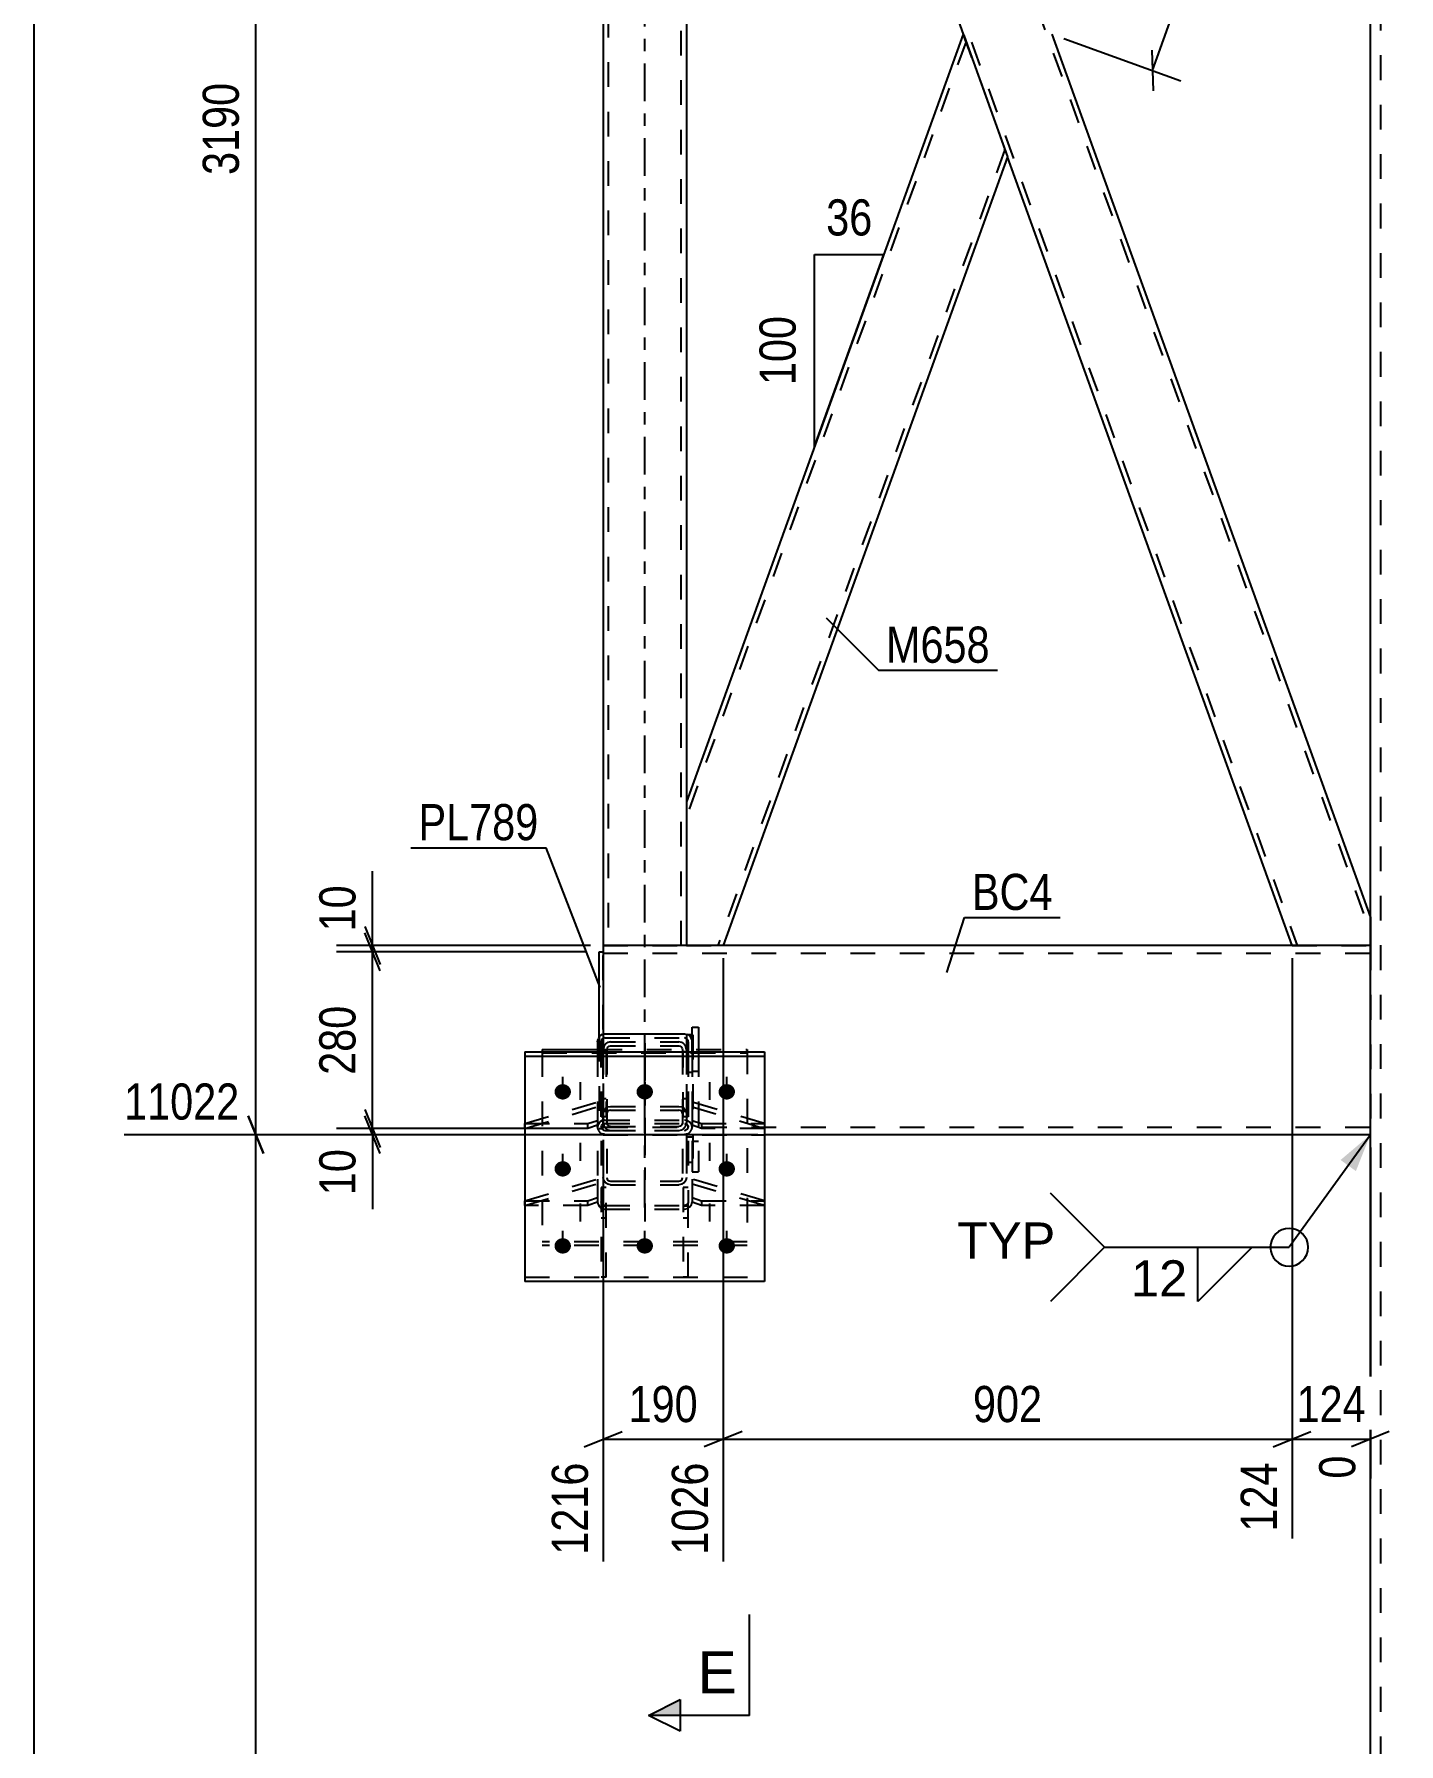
# Model space of a CAD drawing. Header units: millimetres. Extents: x -94 to 747, y -29 to 565.
# Drawn here: x 101.8 to 209.9, y 269.8 to 405.3 of the extents above; entities that cross this region are included whole.
import ezdxf

# ---------------------------------------------------------------- set-up
doc = ezdxf.new("R2010")
doc.units = ezdxf.units.MM
doc.linetypes.add('DXK_LINE_DOT2', pattern=[3.9198, 1.9599, -1.9599])
doc.linetypes.add('DXK_LINE_DOT3', pattern=[5.9187, 2.979, -0.9799, 0.9799, -0.9799])
doc.styles.add('Arial', font='ARIAL.TTF', dxfattribs={"height": 0.2})
doc.styles.add('Arial Narrow', font='ARIALN.TTF', dxfattribs={"height": 0.2})

# ---------------------------------------------------------------- blocks, each defined once
blk = doc.blocks.new('Part-708339396-31525 - 31516')
at = {"color": 7, "linetype": 'DXK_LINE_DOT2'}
for p, q in [((147.43, 325.47), (147.2, 325.42)), ((147.43, 325.47), (152.83, 325.47)), ((153.06, 325.42), (152.83, 325.47)), ((146.88, 325.07), (146.83, 324.83)), ((146.83, 324.83), (146.83, 314.7)), ((147.13, 324.83), (147.15, 324.95)), ((147.13, 324.83), (147.13, 314.7)), ((147.15, 324.95), (147.22, 325.05)), ((147.22, 325.05), (147.32, 325.12)), ((147.32, 325.12), (147.43, 325.15)), ((147.43, 325.15), (152.83, 325.15)), ((152.83, 325.15), (152.95, 325.12)), ((152.95, 325.12), (153.04, 325.05)), ((153.04, 325.05), (153.11, 324.95)), ((153.11, 324.95), (153.13, 324.83)), ((153.13, 324.83), (153.13, 314.7)), ((153.43, 324.83), (153.39, 325.07)), ((153.43, 324.83), (153.43, 314.7)), ((146.83, 319.77), (146.88, 319.99)), ((146.88, 319.99), (147.01, 320.17)), ((147.01, 320.17), (147.2, 320.3)), ((147.15, 319.88), (147.13, 319.77)), ((147.22, 319.97), (147.15, 319.88)), ((147.2, 320.3), (147.43, 320.34)), ((147.32, 320.03), (147.22, 319.97)), ((147.43, 320.06), (147.32, 320.03)), ((147.43, 320.34), (152.83, 320.34)), ((147.43, 320.06), (152.83, 320.06)), ((152.83, 320.34), (153.06, 320.3)), ((152.95, 320.03), (152.83, 320.06)), ((153.04, 319.97), (152.95, 320.03)), ((153.11, 319.88), (153.04, 319.97)), ((153.06, 320.3), (153.26, 320.17)), ((153.13, 319.77), (153.11, 319.88)), ((153.26, 320.17), (153.39, 319.99)), ((153.39, 319.99), (153.43, 319.77)), ((146.83, 319.08), (146.83, 319.07)), ((146.83, 319.07), (146.88, 318.84)), ((147.15, 318.96), (147.13, 319.08)), ((147.22, 318.86), (147.15, 318.96)), ((147.32, 318.79), (147.22, 318.86)), ((147.43, 318.76), (147.32, 318.79)), ((147.43, 318.76), (152.83, 318.76)), ((152.95, 318.79), (152.83, 318.76)), ((153.04, 318.86), (152.95, 318.79)), ((153.11, 318.96), (153.04, 318.86)), ((153.13, 319.08), (153.11, 318.96)), ((153.39, 318.84), (153.43, 319.07)), ((153.43, 319.07), (153.43, 319.08)), ((147.2, 318.49), (147.43, 318.44)), ((147.43, 318.44), (152.83, 318.44)), ((152.83, 318.44), (153.06, 318.49)), ((146.88, 314.48), (146.83, 314.7)), ((147.01, 314.3), (146.88, 314.48)), ((147.13, 314.7), (147.15, 314.59)), ((147.15, 314.59), (147.22, 314.5)), ((147.22, 314.5), (147.32, 314.44)), ((147.32, 314.44), (147.43, 314.42)), ((152.83, 314.42), (152.95, 314.44)), ((152.95, 314.44), (153.04, 314.5)), ((153.04, 314.5), (153.11, 314.59)), ((153.11, 314.59), (153.13, 314.7)), ((153.39, 314.48), (153.26, 314.3)), ((153.43, 314.7), (153.39, 314.48)), ((147.2, 314.18), (147.01, 314.3)), ((147.43, 314.14), (147.2, 314.18)), ((147.43, 314.42), (152.83, 314.42)), ((147.43, 314.14), (152.83, 314.14)), ((153.06, 314.18), (152.83, 314.14)), ((153.26, 314.3), (153.06, 314.18))]:
    blk.add_line(p, q, dxfattribs=at)
at = {"color": 7, "linetype": 'DXK_LINE_DOT3'}
blk.add_line((150.13, 325.37), (150.13, 313.82), dxfattribs=at)
at = {"color": 7, "linetype": 'DXK_LINE_DOT2'}
for centre, start, end in [((147.46, 324.85), 114.3183, 159.2401), ((152.81, 324.85), 20.7598, 65.6817), ((147.46, 319.06), 200.7598, 245.6817), ((152.81, 319.06), 294.3183, 339.2401)]:
    blk.add_arc(centre, 0.621, start, end, dxfattribs=at)
blk = doc.blocks.new('Part-708339396-31518 - 31516')
at = {"color": 7, "linetype": 'DXK_LINE_DOT2'}
for p, q in [((155.92, 477.6), (207.63, 334.15)), ((153.43, 467.39), (201.84, 333.1)), ((175.37, 405.35), (178.88, 395.62)), ((207.63, 335.33), (207.63, 333.42)), ((207.63, 333.87), (207.63, 333.1)), ((207.63, 333.42), (207.63, 333.1)), ((201.42, 333.1), (207.63, 333.1))]:
    blk.add_line(p, q, dxfattribs=at)
at = {"color": 2, "linetype": 'Continuous'}
for p, q in [((153.43, 466.21), (175.37, 405.35)), ((182.39, 405.35), (207.63, 335.33)), ((201.42, 333.1), (178.88, 395.62))]:
    blk.add_line(p, q, dxfattribs=at)
blk = doc.blocks.new('Part-708339396-31521 - 31516')
at = {"color": 7, "linetype": 'DXK_LINE_DOT3'}
blk.add_line((150.13, 323.1), (150.13, 487.6), dxfattribs=at)
at = {"color": 7, "linetype": 'DXK_LINE_DOT2'}
for p, q in [((147.23, 477.6), (147.23, 333.1)), ((153.03, 333.1), (153.03, 477.6)), ((153.43, 344.48), (153.43, 333.1)), ((146.83, 333.1), (153.43, 333.1))]:
    blk.add_line(p, q, dxfattribs=at)
at = {"color": 2, "linetype": 'Continuous'}
for p, q in [((146.83, 474.52), (146.83, 333.1)), ((153.43, 466.21), (153.43, 344.48))]:
    blk.add_line(p, q, dxfattribs=at)
blk = doc.blocks.new('Part-708339396-31527 - 31516')
at = {"color": 2, "linetype": 'Continuous'}
for p, q in [((175.37, 405.35), (153.43, 344.48)), ((175.8, 404.17), (175.37, 405.35)), ((175.8, 404.17), (178.88, 395.62)), ((178.88, 395.62), (156.34, 333.1)), ((153.43, 344.48), (153.43, 333.1))]:
    blk.add_line(p, q, dxfattribs=at)
at = {"color": 7, "linetype": 'DXK_LINE_DOT2'}
for p, q in [((175.41, 405.26), (175.8, 404.17)), ((175.59, 404.76), (153.43, 343.3)), ((178.67, 396.21), (155.92, 333.1)), ((178.67, 396.21), (178.65, 396.25)), ((153.43, 333.1), (156.34, 333.1))]:
    blk.add_line(p, q, dxfattribs=at)
blk = doc.blocks.new('Part-708339396-31543 - 31516')
at = {"color": 2, "linetype": 'Continuous'}
for p, q in [((146.38, 325.46), (146.43, 325.71)), ((146.38, 325.46), (146.38, 324.66)), ((146.75, 326.05), (146.98, 326.1)), ((146.98, 326.1), (153.28, 326.1)), ((153.28, 326.1), (153.51, 326.05)), ((153.84, 325.71), (153.88, 325.46))]:
    blk.add_line(p, q, dxfattribs=at)
at = {"color": 7, "linetype": 'DXK_LINE_DOT2'}
for p, q in [((146.7, 325.59), (146.68, 325.46)), ((146.68, 325.46), (146.68, 312.78)), ((146.77, 325.69), (146.7, 325.59)), ((146.87, 325.76), (146.77, 325.69)), ((146.98, 325.78), (146.87, 325.76)), ((146.98, 325.78), (153.28, 325.78)), ((153.4, 325.76), (153.28, 325.78)), ((153.49, 325.69), (153.4, 325.76)), ((153.56, 325.59), (153.49, 325.69)), ((153.58, 325.46), (153.56, 325.59)), ((153.58, 325.46), (153.58, 312.78)), ((153.88, 325.46), (153.88, 312.78)), ((146.38, 324.66), (146.38, 312.78)), ((146.43, 318.91), (146.38, 318.7)), ((146.43, 318.51), (146.38, 318.76)), ((146.56, 319.1), (146.43, 318.91)), ((146.75, 319.22), (146.56, 319.1)), ((146.68, 318.7), (146.7, 318.81)), ((146.68, 318.76), (146.7, 318.64)), ((146.7, 318.81), (146.77, 318.9)), ((146.7, 318.64), (146.77, 318.53)), ((146.98, 319.26), (146.75, 319.22)), ((146.77, 318.9), (146.87, 318.96)), ((146.77, 318.53), (146.87, 318.46)), ((146.87, 318.96), (146.98, 318.98)), ((146.98, 319.26), (153.28, 319.26)), ((146.98, 318.98), (153.28, 318.98)), ((153.51, 319.22), (153.28, 319.26)), ((153.28, 318.98), (153.4, 318.96)), ((153.4, 318.96), (153.49, 318.9)), ((153.4, 318.46), (153.49, 318.53)), ((153.49, 318.9), (153.56, 318.81)), ((153.49, 318.53), (153.56, 318.64)), ((153.71, 319.1), (153.51, 319.22)), ((153.56, 318.81), (153.58, 318.7)), ((153.56, 318.64), (153.58, 318.76)), ((153.84, 318.91), (153.71, 319.1)), ((153.88, 318.7), (153.84, 318.91)), ((153.88, 318.76), (153.84, 318.51)), ((146.98, 318.12), (146.75, 318.17)), ((146.87, 318.46), (146.98, 318.44)), ((146.98, 318.44), (153.28, 318.44)), ((146.98, 318.12), (153.28, 318.12)), ((153.28, 318.44), (153.4, 318.46)), ((153.51, 318.17), (153.28, 318.12)), ((146.38, 312.78), (146.43, 312.56)), ((146.43, 312.56), (146.56, 312.38)), ((146.56, 312.38), (146.75, 312.26)), ((146.7, 312.67), (146.68, 312.78)), ((146.77, 312.58), (146.7, 312.67)), ((146.75, 312.26), (146.98, 312.21)), ((146.87, 312.52), (146.77, 312.58)), ((146.98, 312.5), (146.87, 312.52)), ((146.98, 312.5), (153.28, 312.5)), ((146.98, 312.21), (153.28, 312.21)), ((153.4, 312.52), (153.28, 312.5)), ((153.28, 312.21), (153.51, 312.26)), ((153.49, 312.58), (153.4, 312.52)), ((153.56, 312.67), (153.49, 312.58)), ((153.51, 312.26), (153.71, 312.38)), ((153.58, 312.78), (153.56, 312.67)), ((153.71, 312.38), (153.84, 312.56)), ((153.84, 312.56), (153.88, 312.78))]:
    blk.add_line(p, q, dxfattribs=at)
at = {"color": 7, "linetype": 'DXK_LINE_DOT3'}
blk.add_line((150.13, 312.32), (150.13, 325.53), dxfattribs=at)
at = {"color": 2, "linetype": 'Continuous'}
for centre, start, end in [((147.01, 325.49), 114.3199, 159.2416), ((153.26, 325.49), 20.7584, 65.6801)]:
    blk.add_arc(centre, 0.621, start, end, dxfattribs=at)
at = {"color": 7, "linetype": 'DXK_LINE_DOT2'}
for centre, start, end in [((147.01, 318.73), 200.7584, 245.6801), ((153.26, 318.73), 294.3199, 339.2416)]:
    blk.add_arc(centre, 0.621, start, end, dxfattribs=at)
blk = doc.blocks.new('Part-708339396-31545 - 31516')
at = {"color": 2, "linetype": 'Continuous'}
for p, q in [((140.63, 324.66), (140.63, 306.47)), ((140.63, 324.66), (159.63, 324.66)), ((140.63, 324.32), (159.63, 324.32)), ((159.63, 324.66), (159.63, 306.47)), ((159.63, 306.47), (140.63, 306.47))]:
    blk.add_line(p, q, dxfattribs=at)
at = {"color": 7, "linetype": 'DXK_LINE_DOT2'}
blk.add_line((140.63, 306.81), (159.63, 306.81), dxfattribs=at)
blk = doc.blocks.new('Part-708339396-31548 - 31516')
at = {"color": 2, "linetype": 'Continuous'}
for q in [(142.01, 324.66), (146.38, 324.87)]:
    blk.add_line((142.01, 324.87), q, dxfattribs=at)
at = {"color": 7, "linetype": 'DXK_LINE_DOT2'}
for p, q in [((142.01, 324.66), (142.01, 309.33)), ((142.01, 324.6), (158.26, 324.6)), ((146.38, 324.87), (158.26, 324.87)), ((158.26, 324.87), (158.26, 309.33)), ((158.26, 309.6), (142.01, 309.6)), ((158.26, 309.33), (142.01, 309.33))]:
    blk.add_line(p, q, dxfattribs=at)
blk = doc.blocks.new('Part-708339396-31563 - 31516')
at = {"color": 2, "linetype": 'Continuous'}
for p, q in [((153.88, 324.66), (153.88, 326.63)), ((153.88, 326.63), (154.38, 326.63)), ((154.38, 326.63), (154.38, 324.66))]:
    blk.add_line(p, q, dxfattribs=at)
at = {"color": 7, "linetype": 'DXK_LINE_DOT2'}
for p, q in [((153.88, 324.66), (153.88, 315.16)), ((154.38, 324.66), (154.38, 315.16)), ((153.88, 323.15), (154.38, 323.15)), ((153.88, 317.59), (154.38, 317.59)), ((153.88, 315.16), (154.38, 315.16))]:
    blk.add_line(p, q, dxfattribs=at)
blk = doc.blocks.new('Part-708339396-31564 - 31516')
at = {"color": 7, "linetype": 'DXK_LINE_DOT2'}
for p, q in [((153.93, 326.02), (153.43, 326.02)), ((153.43, 326.02), (153.43, 315.9)), ((153.93, 326.02), (153.93, 315.9)), ((153.43, 323.05), (153.93, 323.05)), ((153.43, 317.93), (153.93, 317.93)), ((153.93, 315.9), (153.43, 315.9))]:
    blk.add_line(p, q, dxfattribs=at)
blk = doc.blocks.new('Part-708339396-31585 - 31516')
at = {"color": 2, "linetype": 'Continuous'}
for p, q in [((146.53, 325.87), (146.53, 332.6)), ((146.53, 332.6), (146.83, 332.6))]:
    blk.add_line(p, q, dxfattribs=at)
at = {"color": 7, "linetype": 'DXK_LINE_DOT2'}
for p, q in [((146.83, 318.6), (146.83, 332.6)), ((146.53, 325.87), (146.53, 318.6)), ((146.53, 318.6), (146.83, 318.6))]:
    blk.add_line(p, q, dxfattribs=at)
blk = doc.blocks.new('Part-708339396-31586 - 31516')
at = {"color": 2, "linetype": 'Continuous'}
for p, q in [((207.63, 333.1), (146.83, 333.1)), ((146.83, 333.1), (146.83, 326.07)), ((207.63, 318.1), (159.63, 318.1))]:
    blk.add_line(p, q, dxfattribs=at)
at = {"color": 7, "linetype": 'DXK_LINE_DOT2'}
for p, q in [((146.83, 332.5), (207.63, 332.5)), ((207.63, 333.1), (207.63, 318.1)), ((146.83, 326.07), (146.83, 318.1)), ((146.83, 318.7), (146.83, 318.74)), ((146.83, 318.7), (207.63, 318.7)), ((146.83, 318.1), (159.63, 318.1))]:
    blk.add_line(p, q, dxfattribs=at)
blk = doc.blocks.new('Part-708339396-31587 - 31516')
at = {"color": 2, "linetype": 'Continuous'}
blk.add_line((207.63, 155.74), (207.63, 493.83), dxfattribs=at)
at = {"color": 7, "linetype": 'DXK_LINE_DOT2'}
blk.add_line((208.43, 493.83), (208.43, 155.74), dxfattribs=at)
blk = doc.blocks.new('Part-708339396-31588 - 31516')
at = {"color": 7, "linetype": 'DXK_LINE_DOT2'}
for p, q in [((153.88, 320.69), (153.88, 318.86)), ((159.63, 318.98), (153.88, 320.69)), ((153.88, 320.31), (159.63, 318.6)), ((153.88, 319.24), (154.63, 318.98)), ((154.63, 318.6), (153.88, 318.86)), ((154.63, 318.98), (159.63, 318.98)), ((154.63, 318.98), (154.63, 318.6)), ((159.63, 318.6), (154.63, 318.6)), ((159.63, 318.98), (159.63, 318.6))]:
    blk.add_line(p, q, dxfattribs=at)
blk = doc.blocks.new('Part-708339396-31589 - 31516')
at = {"color": 7, "linetype": 'DXK_LINE_DOT2'}
for p, q in [((153.88, 314.58), (153.88, 312.75)), ((159.63, 312.87), (153.88, 314.58)), ((153.88, 314.21), (159.63, 312.5)), ((153.88, 313.13), (154.63, 312.87)), ((154.63, 312.5), (153.88, 312.75)), ((154.63, 312.87), (159.63, 312.87)), ((154.63, 312.87), (154.63, 312.5)), ((159.63, 312.5), (154.63, 312.5)), ((159.63, 312.87), (159.63, 312.5))]:
    blk.add_line(p, q, dxfattribs=at)
blk = doc.blocks.new('Part-708339396-31590 - 31516')
at = {"color": 7, "linetype": 'DXK_LINE_DOT2'}
for p, q in [((140.63, 318.98), (146.38, 320.69)), ((140.63, 318.6), (146.38, 320.31)), ((146.38, 320.69), (146.38, 318.86)), ((140.63, 318.6), (140.63, 318.98)), ((140.63, 318.98), (145.63, 318.98)), ((145.63, 318.6), (140.63, 318.6)), ((145.63, 318.98), (146.38, 319.24)), ((145.63, 318.6), (145.63, 318.98)), ((146.38, 318.86), (145.63, 318.6))]:
    blk.add_line(p, q, dxfattribs=at)
blk = doc.blocks.new('Part-708339396-31591 - 31516')
at = {"color": 7, "linetype": 'DXK_LINE_DOT2'}
for p, q in [((140.63, 312.87), (146.38, 314.58)), ((146.38, 314.58), (146.38, 312.75)), ((140.63, 312.5), (146.38, 314.21)), ((145.63, 312.87), (146.38, 313.13)), ((140.63, 312.5), (140.63, 312.87)), ((140.63, 312.87), (145.63, 312.87)), ((145.63, 312.5), (140.63, 312.5)), ((145.63, 312.5), (145.63, 312.87)), ((146.38, 312.75), (145.63, 312.5))]:
    blk.add_line(p, q, dxfattribs=at)
blk = doc.blocks.new('Part-708339396-31592 - 31516')
at = {"color": 2, "linetype": 'Continuous'}
blk.add_line((153.58, 324.66), (153.18, 324.66), dxfattribs=at)
at = {"color": 7, "linetype": 'DXK_LINE_DOT2'}
for p, q in [((153.18, 319.52), (153.18, 324.66)), ((153.58, 324.66), (153.58, 319.52)), ((153.18, 320.97), (153.58, 320.97)), ((153.18, 319.97), (153.58, 319.97)), ((153.58, 319.52), (153.18, 319.52))]:
    blk.add_line(p, q, dxfattribs=at)
blk = doc.blocks.new('Part-708339396-31593 - 31516')
at = {"color": 2, "linetype": 'Continuous'}
blk.add_line((147.08, 324.66), (146.68, 324.66), dxfattribs=at)
at = {"color": 7, "linetype": 'DXK_LINE_DOT2'}
for p, q in [((146.68, 319.52), (146.68, 324.66)), ((147.08, 324.66), (147.08, 319.52)), ((146.68, 320.97), (147.08, 320.97)), ((146.68, 319.97), (147.08, 319.97)), ((147.08, 319.52), (146.68, 319.52))]:
    blk.add_line(p, q, dxfattribs=at)
blk = doc.blocks.new('Part-708339396-31594 - 31516')
at = {"color": 7, "linetype": 'DXK_LINE_DOT2'}
for p, q in [((153.18, 313.92), (153.18, 306.81)), ((153.58, 313.92), (153.18, 313.92)), ((153.58, 306.81), (153.58, 313.92)), ((153.18, 312.47), (153.58, 312.47)), ((153.18, 311.51), (153.58, 311.51)), ((153.58, 306.81), (153.18, 306.81))]:
    blk.add_line(p, q, dxfattribs=at)
blk = doc.blocks.new('Part-708339396-31595 - 31516')
at = {"color": 7, "linetype": 'DXK_LINE_DOT2'}
for p, q in [((146.68, 313.92), (146.68, 306.81)), ((147.08, 313.92), (146.68, 313.92)), ((147.08, 306.81), (147.08, 313.92)), ((146.68, 312.47), (147.08, 312.47)), ((146.68, 311.51), (147.08, 311.51)), ((147.08, 306.81), (146.68, 306.81))]:
    blk.add_line(p, q, dxfattribs=at)
blk = doc.blocks.new('Bolt-708339396-31632 - 31516')
at = {"linetype": 'Continuous'}
for points in [[(143.63, 322.11), (143.77, 322.1), (143.9, 322.06), (144.01, 322), (144.12, 321.91), (144.19, 321.81), (144.25, 321.69), (144.28, 321.57), (144.28, 321.44), (144.25, 321.31), (144.19, 321.2), (144.12, 321.09), (144.01, 321.01), (143.9, 320.95), (143.77, 320.91), (143.63, 320.89), (143.5, 320.91), (143.37, 320.95), (143.25, 321.01), (143.15, 321.09), (143.07, 321.2), (143.01, 321.31), (142.99, 321.44), (142.99, 321.57), (143.01, 321.69), (143.07, 321.81), (143.15, 321.91), (143.25, 322), (143.37, 322.06), (143.5, 322.1)], [(150.13, 322.11), (150.27, 322.1), (150.4, 322.06), (150.51, 322), (150.62, 321.91), (150.69, 321.81), (150.75, 321.69), (150.78, 321.57), (150.78, 321.44), (150.75, 321.31), (150.69, 321.2), (150.62, 321.09), (150.51, 321.01), (150.4, 320.95), (150.27, 320.91), (150.13, 320.89), (150, 320.91), (149.87, 320.95), (149.75, 321.01), (149.65, 321.09), (149.57, 321.2), (149.51, 321.31), (149.49, 321.44), (149.49, 321.57), (149.51, 321.69), (149.57, 321.81), (149.65, 321.91), (149.75, 322), (149.87, 322.06), (150, 322.1)], [(156.63, 322.11), (156.77, 322.1), (156.9, 322.06), (157.01, 322), (157.12, 321.91), (157.19, 321.81), (157.25, 321.69), (157.28, 321.57), (157.28, 321.44), (157.25, 321.31), (157.19, 321.2), (157.12, 321.09), (157.01, 321.01), (156.9, 320.95), (156.77, 320.91), (156.63, 320.89), (156.5, 320.91), (156.37, 320.95), (156.25, 321.01), (156.15, 321.09), (156.07, 321.2), (156.01, 321.31), (155.99, 321.44), (155.99, 321.57), (156.01, 321.69), (156.07, 321.81), (156.15, 321.91), (156.25, 322), (156.37, 322.06), (156.5, 322.1)], [(143.63, 316.01), (143.77, 315.99), (143.9, 315.95), (144.01, 315.89), (144.12, 315.8), (144.19, 315.7), (144.25, 315.58), (144.28, 315.46), (144.28, 315.33), (144.25, 315.21), (144.19, 315.09), (144.12, 314.99), (144.01, 314.9), (143.9, 314.84), (143.77, 314.8), (143.63, 314.78), (143.5, 314.8), (143.37, 314.84), (143.25, 314.9), (143.15, 314.99), (143.07, 315.09), (143.01, 315.21), (142.99, 315.33), (142.99, 315.46), (143.01, 315.58), (143.07, 315.7), (143.15, 315.8), (143.25, 315.89), (143.37, 315.95), (143.5, 315.99)], [(156.63, 316.01), (156.77, 315.99), (156.9, 315.95), (157.01, 315.89), (157.12, 315.8), (157.19, 315.7), (157.25, 315.58), (157.28, 315.46), (157.28, 315.33), (157.25, 315.21), (157.19, 315.09), (157.12, 314.99), (157.01, 314.9), (156.9, 314.84), (156.77, 314.8), (156.63, 314.78), (156.5, 314.8), (156.37, 314.84), (156.25, 314.9), (156.15, 314.99), (156.07, 315.09), (156.01, 315.21), (155.99, 315.33), (155.99, 315.46), (156.01, 315.58), (156.07, 315.7), (156.15, 315.8), (156.25, 315.89), (156.37, 315.95), (156.5, 315.99)], [(143.63, 309.9), (143.77, 309.88), (143.9, 309.85), (144.01, 309.78), (144.12, 309.7), (144.19, 309.59), (144.25, 309.48), (144.28, 309.35), (144.28, 309.22), (144.25, 309.1), (144.19, 308.98), (144.12, 308.88), (144.01, 308.79), (143.9, 308.73), (143.77, 308.69), (143.63, 308.68), (143.5, 308.69), (143.37, 308.73), (143.25, 308.79), (143.15, 308.88), (143.07, 308.98), (143.01, 309.1), (142.99, 309.22), (142.99, 309.35), (143.01, 309.48), (143.07, 309.59), (143.15, 309.7), (143.25, 309.78), (143.37, 309.85), (143.5, 309.88)], [(150.13, 309.9), (150.27, 309.88), (150.4, 309.85), (150.51, 309.78), (150.62, 309.7), (150.69, 309.59), (150.75, 309.48), (150.78, 309.35), (150.78, 309.22), (150.75, 309.1), (150.69, 308.98), (150.62, 308.88), (150.51, 308.79), (150.4, 308.73), (150.27, 308.69), (150.13, 308.68), (150, 308.69), (149.87, 308.73), (149.75, 308.79), (149.65, 308.88), (149.57, 308.98), (149.51, 309.1), (149.49, 309.22), (149.49, 309.35), (149.51, 309.48), (149.57, 309.59), (149.65, 309.7), (149.75, 309.78), (149.87, 309.85), (150, 309.88)], [(156.63, 309.9), (156.77, 309.88), (156.9, 309.85), (157.01, 309.78), (157.12, 309.7), (157.19, 309.59), (157.25, 309.48), (157.28, 309.35), (157.28, 309.22), (157.25, 309.1), (157.19, 308.98), (157.12, 308.88), (157.01, 308.79), (156.9, 308.73), (156.77, 308.69), (156.63, 308.68), (156.5, 308.69), (156.37, 308.73), (156.25, 308.79), (156.15, 308.88), (156.07, 308.98), (156.01, 309.1), (155.99, 309.22), (155.99, 309.35), (156.01, 309.48), (156.07, 309.59), (156.15, 309.7), (156.25, 309.78), (156.37, 309.85), (156.5, 309.88)]]:
    blk.add_hatch(color=1, dxfattribs=at).paths.add_polyline_path(points)
at = {"color": 1, "linetype": 'Continuous'}
for p, q in [((143.63, 320.9), (143.63, 322.7)), ((150.13, 320.9), (150.13, 322.7)), ((156.63, 320.9), (156.63, 322.7)), ((143.63, 314.8), (143.63, 316.59)), ((156.63, 314.8), (156.63, 316.59)), ((143.63, 308.69), (143.63, 310.48)), ((150.13, 308.69), (150.13, 310.48)), ((156.63, 308.69), (156.63, 310.48))]:
    blk.add_line(p, q, dxfattribs=at)
blk = doc.blocks.new('Bolt-708339396-31635 - 31516')
at = {"color": 1, "linetype": 'DXK_LINE_DOT2'}
for p, q in [((145.01, 322.28), (145.01, 320.86)), ((150.13, 322.28), (150.13, 320.86)), ((155.26, 322.28), (155.26, 320.86)), ((145.01, 317.46), (145.01, 316.04)), ((155.26, 317.46), (155.26, 316.04)), ((145.01, 312.64), (145.01, 311.22)), ((150.13, 312.64), (150.13, 311.22)), ((155.26, 312.64), (155.26, 311.22))]:
    blk.add_line(p, q, dxfattribs=at)
blk = doc.blocks.new('StraightDimension-708339396-33671 - 31516')
at = {"color": 7, "linetype": 'Continuous'}
for p, q in [((156.34, 332.1), (156.34, 284.26)), ((146.83, 317.7), (146.83, 284.26)), ((145.33, 293.37), (148.33, 294.57)), ((157.84, 294.57), (154.84, 293.37)), ((146.83, 293.97), (156.34, 293.97))]:
    blk.add_line(p, q, dxfattribs=at)
at = {"color": 0}
blk.add_wipeout([(154.93, 294.72), (154.93, 298.92), (148.25, 298.92), (148.25, 294.72)], dxfattribs=at)
at = {"color": 0, "linetype": 'Continuous'}
for points in [[(146.23, 292.72), (142.03, 292.72), (142.03, 284.21), (146.23, 284.21)], [(155.74, 292.72), (151.54, 292.72), (151.54, 284.21), (155.74, 284.21)]]:
    blk.add_wipeout(points, dxfattribs=at)
at = {"color": 3, "style": 'Arial Narrow'}
blk.add_text('190', height=2.863, dxfattribs=at).set_placement((148.85, 295.32))
at = {"color": 3, "linetype": 'Continuous', "style": 'Arial Narrow'}
for s, p in [('1216', (145.63, 284.81)), ('1026', (155.14, 284.81))]:
    blk.add_text(s, height=2.863, rotation=90.0002, dxfattribs=at).set_placement(p)
blk = doc.blocks.new('StraightDimension-708339396-33618 - 31516')
at = {"color": 7, "linetype": 'Continuous'}
for p, q in [((119.32, 318.1), (119.32, 477.6)), ((118.72, 319.6), (119.92, 316.6)), ((159.08, 318.1), (108.88, 318.1))]:
    blk.add_line(p, q, dxfattribs=at)
at = {"color": 0}
blk.add_wipeout([(118.57, 402.1), (114.37, 402.1), (114.37, 393.59), (118.57, 393.59)], dxfattribs=at)
at = {"color": 3, "style": 'Arial Narrow'}
blk.add_text('3190', height=2.863, rotation=90.0002, dxfattribs=at).set_placement((117.97, 394.19))
blk = doc.blocks.new('StraightDimension-708339396-33619 - 31516')
at = {"color": 7, "linetype": 'Continuous'}
for p, q in [((119.92, 316.6), (118.72, 319.6)), ((159.08, 318.1), (108.88, 318.1)), ((119.32, 0.14), (119.32, 318.1))]:
    blk.add_line(p, q, dxfattribs=at)
at = {"color": 0, "linetype": 'Continuous'}
blk.add_wipeout([(118.62, 318.7), (118.62, 322.9), (108.28, 322.9), (108.28, 318.7)], dxfattribs=at)
at = {"color": 3, "linetype": 'Continuous', "style": 'Arial Narrow'}
blk.add_text('11022', height=2.863, dxfattribs=at).set_placement((108.88, 319.3))
blk = doc.blocks.new('StraightDimension-708339396-33669 - 31516')
at = {"color": 7, "linetype": 'Continuous'}
for p, q in [((201.42, 332.1), (201.42, 286.09)), ((207.63, 317.1), (207.63, 290.84)), ((199.92, 293.37), (202.92, 294.57)), ((209.13, 294.57), (206.13, 293.37)), ((201.42, 293.97), (207.63, 293.97))]:
    blk.add_line(p, q, dxfattribs=at)
at = {"color": 0}
blk.add_wipeout([(207.87, 294.72), (207.87, 298.92), (201.18, 298.92), (201.18, 294.72)], dxfattribs=at)
at = {"color": 0, "linetype": 'Continuous'}
blk.add_wipeout([(207.03, 293.27), (202.83, 293.27), (202.83, 290.24), (207.03, 290.24)], dxfattribs=at)
at = {"color": 3, "style": 'Arial Narrow'}
blk.add_text('124', height=2.863, dxfattribs=at).set_placement((201.78, 295.32))
at = {"color": 3, "linetype": 'Continuous', "style": 'Arial Narrow'}
blk.add_text('0', height=2.86, rotation=90.0002, dxfattribs=at).set_placement((206.43, 290.84))
blk = doc.blocks.new('StraightDimension-708339396-33670 - 31516')
at = {"color": 7, "linetype": 'Continuous'}
for p, q in [((156.34, 332.1), (156.34, 284.26)), ((201.42, 332.1), (201.42, 286.09)), ((157.84, 294.57), (154.84, 293.37)), ((199.92, 293.37), (202.92, 294.57)), ((156.34, 293.97), (201.42, 293.97))]:
    blk.add_line(p, q, dxfattribs=at)
at = {"color": 0}
blk.add_wipeout([(182.22, 294.72), (182.22, 298.92), (175.54, 298.92), (175.54, 294.72)], dxfattribs=at)
at = {"color": 3, "style": 'Arial Narrow'}
blk.add_text('902', height=2.863, dxfattribs=at).set_placement((176.14, 295.32))
at = {"color": 0, "linetype": 'Continuous'}
blk.add_wipeout([(200.82, 292.72), (196.62, 292.72), (196.62, 286.04), (200.82, 286.04)], dxfattribs=at)
at = {"color": 3, "linetype": 'Continuous', "style": 'Arial Narrow'}
blk.add_text('124', height=2.863, rotation=90.0002, dxfattribs=at).set_placement((200.22, 286.64))
blk = doc.blocks.new('StraightDimension-708339396-33796 - 31516')
at = {"color": 7, "linetype": 'Continuous'}
for p, q in [((208.57, 475.03), (217.86, 471.68)), ((215.66, 470.88), (215.55, 474.11)), ((190.36, 402.47), (215.6, 472.49)), ((183.33, 405.01), (192.62, 401.66)), ((190.3, 404.09), (190.42, 400.86))]:
    blk.add_line(p, q, dxfattribs=at)
at = {"color": 0}
blk.add_wipeout([(203.72, 441.74), (199.77, 443.17), (196.88, 435.16), (200.83, 433.73)], dxfattribs=at)
at = {"color": 3, "style": 'Arial Narrow'}
blk.add_text('1489', height=2.863, rotation=70.1759, dxfattribs=at).set_placement((200.47, 434.5))
blk = doc.blocks.new('AngleDimension-708339396-33829 - 31516')
at = {"color": 7, "linetype": 'Continuous'}
for p, q in [((163.59, 387.89), (169.08, 387.89)), ((163.59, 372.65), (169.08, 387.89)), ((163.59, 372.65), (163.59, 387.89)), ((166.03, 379.43), (169.08, 387.89))]:
    blk.add_line(p, q, dxfattribs=at)
at = {"color": 0}
for points in [[(168.76, 388.79), (168.76, 392.99), (163.91, 392.99), (163.91, 388.79)], [(162.69, 383.61), (158.49, 383.61), (158.49, 376.93), (162.69, 376.93)]]:
    blk.add_wipeout(points, dxfattribs=at)
at = {"color": 3, "style": 'Arial Narrow'}
blk.add_text('36', height=2.863, dxfattribs=at).set_placement((164.51, 389.39))
blk.add_text('100', height=2.863, rotation=90.0002, dxfattribs=at).set_placement((162.09, 377.53))
blk = doc.blocks.new('StraightDimension-708339396-33920 - 31516')
at = {"color": 7, "linetype": 'Continuous'}
blk.add_line((101.76, -1.11), (101.76, 514.61), dxfattribs=at)
blk = doc.blocks.new('StraightDimension-708339396-34072 - 31516')
at = {"color": 7, "linetype": 'Continuous'}
for p, q in [((128.56, 333.1), (128.56, 339)), ((128.56, 333.1), (128.56, 339)), ((127.96, 334.6), (129.16, 331.6)), ((129.16, 331.1), (127.96, 334.1)), ((145.83, 333.1), (125.71, 333.1)), ((145.53, 332.6), (125.71, 332.6)), ((128.56, 332.6), (128.56, 333.1))]:
    blk.add_line(p, q, dxfattribs=at)
at = {"color": 0}
blk.add_wipeout([(127.81, 338.48), (123.61, 338.48), (123.61, 333.62), (127.81, 333.62)], dxfattribs=at)
at = {"color": 3, "style": 'Arial Narrow'}
blk.add_text('10', height=2.863, rotation=90.0002, dxfattribs=at).set_placement((127.21, 334.22))
blk = doc.blocks.new('StraightDimension-708339396-34073 - 31516')
at = {"color": 7, "linetype": 'Continuous'}
for p, q in [((129.16, 331.1), (127.96, 334.1)), ((145.53, 332.6), (125.71, 332.6)), ((128.56, 318.6), (128.56, 332.6)), ((127.96, 320.1), (129.16, 317.1)), ((145.53, 318.6), (125.71, 318.6))]:
    blk.add_line(p, q, dxfattribs=at)
at = {"color": 0}
blk.add_wipeout([(127.81, 328.94), (123.61, 328.94), (123.61, 322.25), (127.81, 322.25)], dxfattribs=at)
at = {"color": 3, "style": 'Arial Narrow'}
blk.add_text('280', height=2.863, rotation=90.0002, dxfattribs=at).set_placement((127.21, 322.85))
blk = doc.blocks.new('StraightDimension-708339396-34074 - 31516')
at = {"color": 7, "linetype": 'Continuous'}
for p, q in [((127.96, 320.1), (129.16, 317.1)), ((145.53, 318.6), (125.71, 318.6)), ((129.16, 316.6), (127.96, 319.6)), ((128.56, 318.1), (128.56, 318.6)), ((145.83, 318.1), (125.71, 318.1)), ((128.56, 318.1), (128.56, 312.19)), ((128.56, 318.1), (128.56, 312.19))]:
    blk.add_line(p, q, dxfattribs=at)
at = {"color": 0}
blk.add_wipeout([(127.81, 317.57), (123.61, 317.57), (123.61, 312.71), (127.81, 312.71)], dxfattribs=at)
at = {"color": 3, "style": 'Arial Narrow'}
blk.add_text('10', height=2.863, rotation=90.0002, dxfattribs=at).set_placement((127.21, 313.31))
blk = doc.blocks.new('Mark-708339396-34013 - 31516')
at = {"color": 0}
blk.add_wipeout([(177.48, 355.52), (177.48, 358.52), (169.25, 358.52), (169.25, 355.52)], dxfattribs=at)
blk.add_wipeout([(177.48, 355.52), (177.48, 358.52), (169.25, 358.52), (169.25, 355.52)], dxfattribs=at)
at = {"color": 30, "linetype": 'Continuous'}
for p, q in [((164.51, 359.09), (168.65, 354.92)), ((168.65, 354.92), (178.08, 354.92))]:
    blk.add_line(p, q, dxfattribs=at)
at = {"color": 3, "style": 'Arial Narrow'}
blk.add_text('M658', height=2.863, dxfattribs=at).set_placement((169.25, 355.52))
blk = doc.blocks.new('Mark-708339396-34159 - 31516')
at = {"color": 0}
blk.add_wipeout([(182.45, 335.92), (182.45, 338.92), (176.06, 338.92), (176.06, 335.92)], dxfattribs=at)
blk.add_wipeout([(182.45, 335.92), (182.45, 338.92), (176.06, 338.92), (176.06, 335.92)], dxfattribs=at)
at = {"color": 30, "linetype": 'Continuous'}
for p, q in [((174.08, 330.97), (175.46, 335.32)), ((175.46, 335.32), (183.05, 335.32))]:
    blk.add_line(p, q, dxfattribs=at)
at = {"color": 3, "style": 'Arial Narrow'}
blk.add_text('BC4', height=2.863, dxfattribs=at).set_placement((176.06, 335.92))
blk = doc.blocks.new('Mark-708339396-34165 - 31516')
at = {"color": 0}
blk.add_wipeout([(141.72, 341.45), (141.72, 344.45), (132.21, 344.45), (132.21, 341.45)], dxfattribs=at)
blk.add_wipeout([(141.72, 341.45), (141.72, 344.45), (132.21, 344.45), (132.21, 341.45)], dxfattribs=at)
at = {"color": 30, "linetype": 'Continuous'}
for p in [(131.61, 340.85), (146.61, 329.78)]:
    blk.add_line(p, (142.32, 340.85), dxfattribs=at)
at = {"color": 3, "style": 'Arial Narrow'}
blk.add_text('PL789', height=2.863, dxfattribs=at).set_placement((132.21, 341.45))
blk = doc.blocks.new('SectionMark-708339396-35635 - 31516')
at = {"linetype": 'Continuous'}
blk.add_hatch(color=6, dxfattribs=at).paths.add_polyline_path([(152.93, 273.32), (152.93, 272.07), (150.43, 272.07)])
at = {"color": 6, "linetype": 'Continuous'}
for p, q in [((158.43, 272.07), (158.43, 280.07)), ((150.43, 272.07), (152.93, 273.32)), ((152.93, 273.32), (152.93, 270.82)), ((158.43, 272.07), (150.43, 272.07)), ((152.93, 270.82), (150.43, 272.07))]:
    blk.add_line(p, q, dxfattribs=at)
at = {"color": 0, "linetype": 'Continuous'}
blk.add_wipeout([(157.43, 273.82), (157.43, 277.32), (154.32, 277.32), (154.32, 273.82)], dxfattribs=at)
at = {"color": 3, "linetype": 'Continuous', "style": 'Arial'}
blk.add_text('E', height=3.34, dxfattribs=at).set_placement((154.32, 273.82))
blk = doc.blocks.new('WeldMark-708339396-39694 - 31516')
at = {"linetype": 'Continuous'}
blk.add_hatch(color=30, dxfattribs=at).paths.add_polyline_path([(205.27, 316.1), (207.63, 318.1), (206.48, 315.22)])
at = {"color": 30, "linetype": 'Continuous'}
for p in [(207.63, 318.1), (186.56, 309.18)]:
    blk.add_line(p, (201.2, 309.18), dxfattribs=at)
at = {"color": 3, "linetype": 'Continuous'}
for p, q in [((186.56, 309.18), (182.27, 313.47)), ((186.56, 309.18), (182.27, 304.89)), ((193.96, 309.18), (198.25, 309.18))]:
    blk.add_line(p, q, dxfattribs=at)
for start, end in [(90, 270), (270, 90)]:
    blk.add_arc((201.2, 309.18), 1.5, start, end, dxfattribs=at)
at = {"color": 0}
blk.add_wipeout([(193.3, 305.08), (193.3, 308.48), (188.46, 308.48), (188.46, 305.08)], dxfattribs=at)
at = {"color": 3, "linetype": 'Continuous'}
for p, q in [((198.25, 309.18), (193.96, 304.89)), ((193.96, 304.89), (193.96, 309.18))]:
    blk.add_line(p, q, dxfattribs=at)
at = {"color": 3, "style": 'Arial'}
blk.add_text('12', height=2.865, dxfattribs=at).set_placement((188.66, 305.28))
at = {"color": 0, "linetype": 'Continuous'}
blk.add_wipeout([(182.66, 308.28), (182.66, 311.28), (174.88, 311.28), (174.88, 308.28)], dxfattribs=at)
blk.add_wipeout([(182.66, 308.28), (182.66, 311.28), (174.88, 311.28), (174.88, 308.28)], dxfattribs=at)
at = {"color": 3, "linetype": 'Continuous', "style": 'Arial'}
blk.add_text('TYP', height=2.865, dxfattribs=at).set_placement((174.88, 308.28))

msp = doc.modelspace()

# ---------------------------------------------------------------- block references
for name in ['Part-708339396-31587 - 31516', 'Part-708339396-31521 - 31516', 'Part-708339396-31518 - 31516', 'Part-708339396-31527 - 31516', 'Part-708339396-31585 - 31516', 'Part-708339396-31586 - 31516', 'Part-708339396-31563 - 31516', 'Part-708339396-31543 - 31516', 'Part-708339396-31525 - 31516', 'Part-708339396-31564 - 31516', 'Part-708339396-31545 - 31516', 'Part-708339396-31548 - 31516', 'Part-708339396-31593 - 31516', 'Part-708339396-31592 - 31516', 'Bolt-708339396-31632 - 31516', 'Bolt-708339396-31635 - 31516', 'Part-708339396-31590 - 31516', 'Part-708339396-31588 - 31516', 'Part-708339396-31591 - 31516', 'Part-708339396-31589 - 31516', 'Part-708339396-31595 - 31516', 'Part-708339396-31594 - 31516']:
    msp.add_blockref(name, (0, 0))

# ---------------------------------------------------------------- next in the draw order: block references
for name in ['StraightDimension-708339396-33796 - 31516', 'StraightDimension-708339396-33671 - 31516']:
    msp.add_blockref(name, (0, 0))

# ---------------------------------------------------------------- next in the draw order: block references
msp.add_blockref('StraightDimension-708339396-33618 - 31516', (0, 0))

# ---------------------------------------------------------------- next in the draw order: block references
for name in ['AngleDimension-708339396-33829 - 31516', 'StraightDimension-708339396-33619 - 31516']:
    msp.add_blockref(name, (0, 0))

# ---------------------------------------------------------------- next in the draw order: block references
msp.add_blockref('StraightDimension-708339396-33669 - 31516', (0, 0))

# ---------------------------------------------------------------- next in the draw order: block references
msp.add_blockref('StraightDimension-708339396-33670 - 31516', (0, 0))

# ---------------------------------------------------------------- next in the draw order: block references
msp.add_blockref('StraightDimension-708339396-33920 - 31516', (0, 0))

# ---------------------------------------------------------------- next in the draw order: block references
for name in ['SectionMark-708339396-35635 - 31516', 'Mark-708339396-34013 - 31516', 'StraightDimension-708339396-34072 - 31516', 'Mark-708339396-34159 - 31516', 'WeldMark-708339396-39694 - 31516']:
    msp.add_blockref(name, (0, 0))

# ---------------------------------------------------------------- next in the draw order: block references
msp.add_blockref('StraightDimension-708339396-34073 - 31516', (0, 0))

# ---------------------------------------------------------------- next in the draw order: block references
for name in ['Mark-708339396-34165 - 31516', 'StraightDimension-708339396-34074 - 31516']:
    msp.add_blockref(name, (0, 0))

doc.saveas('drawing.dxf')
